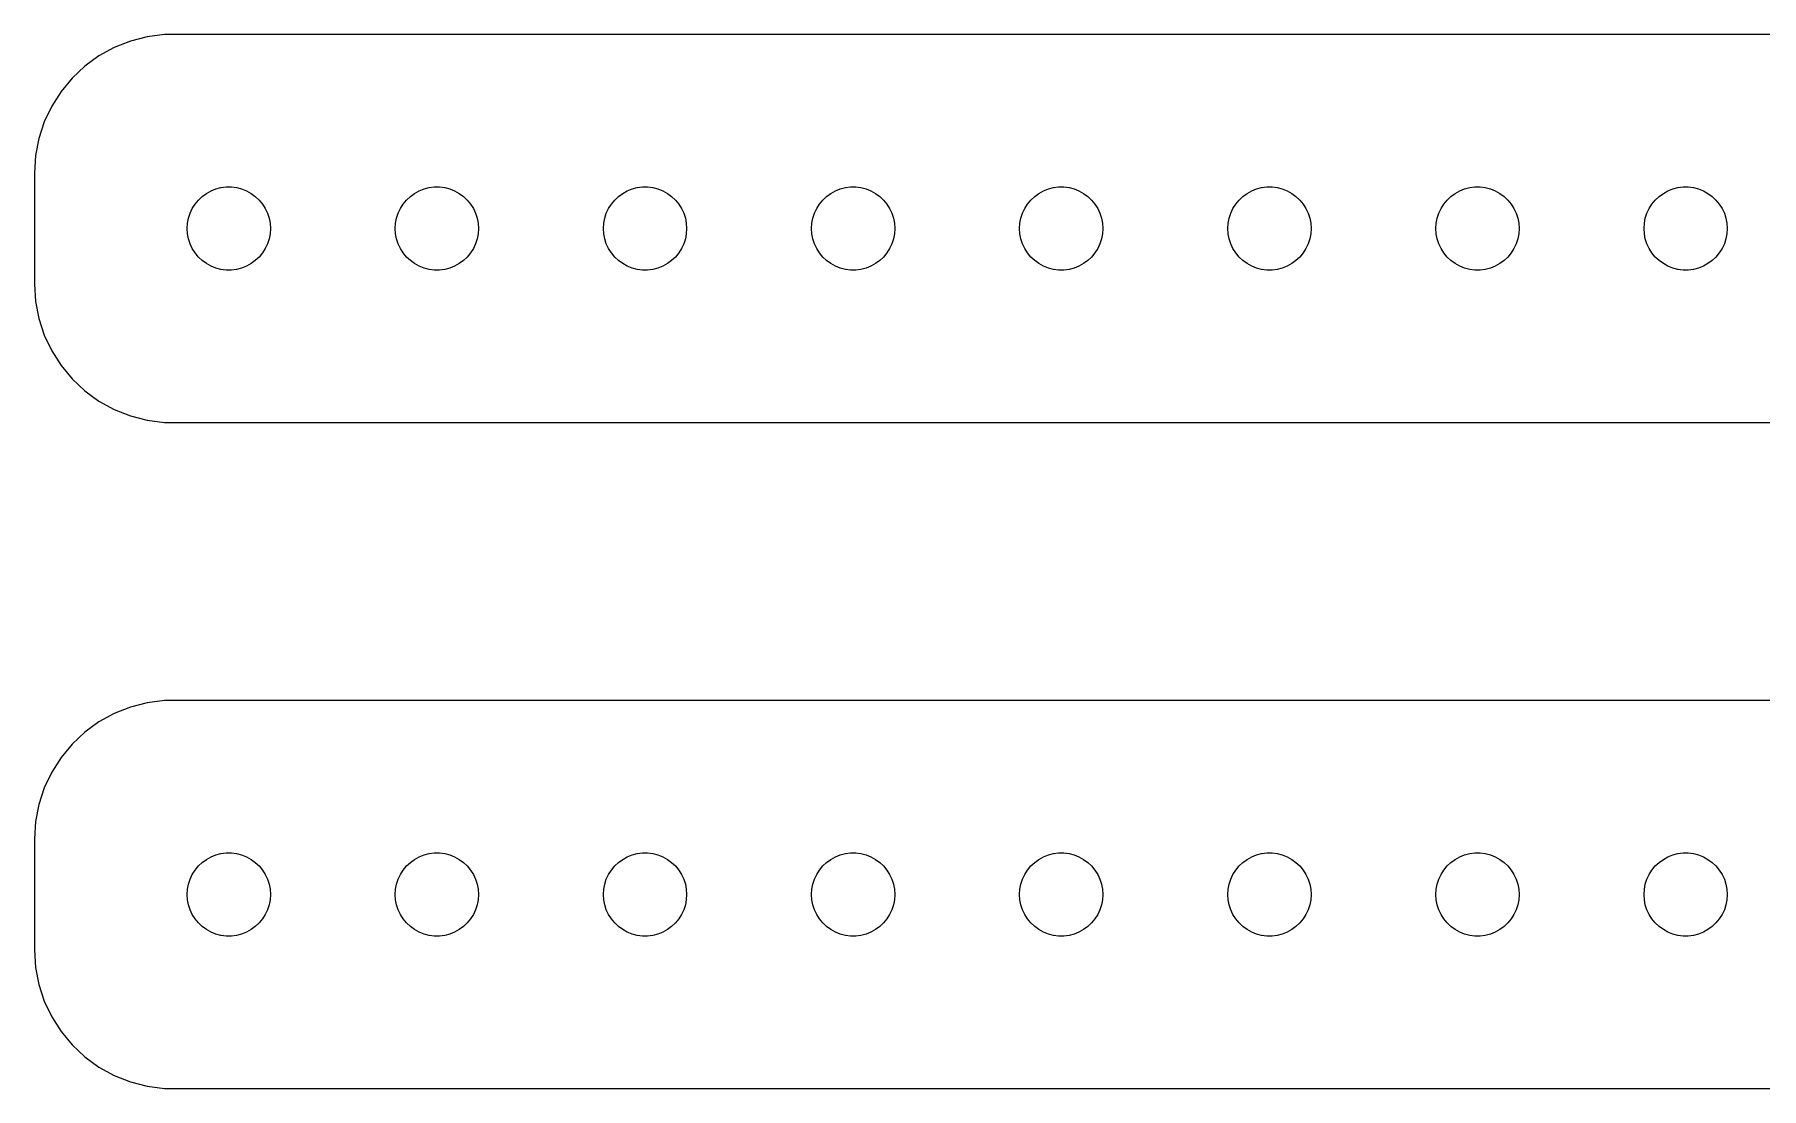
# Model space of a CAD drawing. Header units: metres. Extents: x -127 to 127, y 113 to 223.
# Drawn here: x -127 to -64.8, y 113 to 151 of the extents above; entities that cross this region are included whole.
import ezdxf

# ---------------------------------------------------------------- set-up
doc = ezdxf.new("R2010")
doc.units = ezdxf.units.M

msp = doc.modelspace()

# ---------------------------------------------------------------- linework, layer by layer
for p, q in [((-123.545, 150.755), (-124.129, 150.524)), ((-122.937, 150.911), (-123.545, 150.755)), ((-122.314, 150.99), (-122.937, 150.911)), ((122.314, 150.99), (-122.314, 150.99)), ((-124.679, 150.222), (-125.187, 149.853)), ((-124.129, 150.524), (-124.679, 150.222)), ((-125.645, 149.423), (-126.045, 148.939)), ((-125.187, 149.853), (-125.645, 149.423)), ((-126.045, 148.939), (-126.382, 148.409)), ((-126.382, 148.409), (-126.649, 147.841)), ((-126.649, 147.841), (-126.843, 147.243)), ((-126.843, 147.243), (-126.961, 146.627)), ((-126.961, 146.627), (-127, 146)), ((-127, 146), (-127, 142)), ((-121.214, 144.882), (-121.093, 145.027)), ((-121.093, 145.027), (-120.956, 145.156)), ((-120.956, 145.156), (-120.804, 145.266)), ((-120.804, 145.266), (-120.639, 145.357)), ((-120.639, 145.357), (-120.464, 145.427)), ((-120.464, 145.427), (-120.281, 145.473)), ((-120.281, 145.473), (-120.094, 145.497)), ((-120.094, 145.497), (-119.906, 145.497)), ((-119.906, 145.497), (-119.719, 145.473)), ((-119.719, 145.473), (-119.536, 145.427)), ((-119.536, 145.427), (-119.361, 145.357)), ((-119.361, 145.357), (-119.196, 145.266)), ((-119.196, 145.266), (-119.044, 145.156)), ((-119.044, 145.156), (-118.907, 145.027)), ((-118.907, 145.027), (-118.786, 144.882)), ((-113.714, 144.882), (-113.593, 145.027)), ((-113.593, 145.027), (-113.456, 145.156)), ((-113.456, 145.156), (-113.304, 145.266)), ((-113.304, 145.266), (-113.139, 145.357)), ((-113.139, 145.357), (-112.964, 145.427)), ((-112.964, 145.427), (-112.781, 145.473)), ((-112.781, 145.473), (-112.594, 145.497)), ((-112.594, 145.497), (-112.406, 145.497)), ((-112.406, 145.497), (-112.219, 145.473)), ((-112.219, 145.473), (-112.036, 145.427)), ((-112.036, 145.427), (-111.861, 145.357)), ((-111.861, 145.357), (-111.696, 145.266)), ((-111.696, 145.266), (-111.544, 145.156)), ((-111.544, 145.156), (-111.407, 145.027)), ((-111.407, 145.027), (-111.286, 144.882)), ((-106.214, 144.882), (-106.093, 145.027)), ((-106.093, 145.027), (-105.956, 145.156)), ((-105.956, 145.156), (-105.804, 145.266)), ((-105.804, 145.266), (-105.639, 145.357)), ((-105.639, 145.357), (-105.464, 145.427)), ((-105.464, 145.427), (-105.281, 145.473)), ((-105.281, 145.473), (-105.094, 145.497)), ((-105.094, 145.497), (-104.906, 145.497)), ((-104.906, 145.497), (-104.719, 145.473)), ((-104.719, 145.473), (-104.536, 145.427)), ((-104.536, 145.427), (-104.361, 145.357)), ((-104.361, 145.357), (-104.196, 145.266)), ((-104.196, 145.266), (-104.044, 145.156)), ((-104.044, 145.156), (-103.907, 145.027)), ((-103.907, 145.027), (-103.786, 144.882)), ((-98.7135, 144.882), (-98.5934, 145.027)), ((-98.5934, 145.027), (-98.4561, 145.156)), ((-98.4561, 145.156), (-98.3037, 145.266)), ((-98.3037, 145.266), (-98.1387, 145.357)), ((-98.1387, 145.357), (-97.9635, 145.427)), ((-97.9635, 145.427), (-97.7811, 145.473)), ((-97.7811, 145.473), (-97.5942, 145.497)), ((-97.5942, 145.497), (-97.4058, 145.497)), ((-97.4058, 145.497), (-97.2189, 145.473)), ((-97.2189, 145.473), (-97.0365, 145.427)), ((-97.0365, 145.427), (-96.8613, 145.357)), ((-96.8613, 145.357), (-96.6963, 145.266)), ((-96.6963, 145.266), (-96.5439, 145.156)), ((-96.5439, 145.156), (-96.4065, 145.027)), ((-96.4065, 145.027), (-96.2865, 144.882)), ((-91.2135, 144.882), (-91.0934, 145.027)), ((-91.0934, 145.027), (-90.9561, 145.156)), ((-90.9561, 145.156), (-90.8037, 145.266)), ((-90.8037, 145.266), (-90.6387, 145.357)), ((-90.6387, 145.357), (-90.4635, 145.427)), ((-90.4635, 145.427), (-90.2811, 145.473)), ((-90.2811, 145.473), (-90.0942, 145.497)), ((-90.0942, 145.497), (-89.9058, 145.497)), ((-89.9058, 145.497), (-89.7189, 145.473)), ((-89.7189, 145.473), (-89.5365, 145.427)), ((-89.5365, 145.427), (-89.3613, 145.357)), ((-89.3613, 145.357), (-89.1963, 145.266)), ((-89.1963, 145.266), (-89.0439, 145.156)), ((-89.0439, 145.156), (-88.9065, 145.027)), ((-88.9065, 145.027), (-88.7865, 144.882)), ((-83.7135, 144.882), (-83.5934, 145.027)), ((-83.5934, 145.027), (-83.4561, 145.156)), ((-83.4561, 145.156), (-83.3037, 145.266)), ((-83.3037, 145.266), (-83.1387, 145.357)), ((-83.1387, 145.357), (-82.9635, 145.427)), ((-82.9635, 145.427), (-82.7811, 145.473)), ((-82.7811, 145.473), (-82.5942, 145.497)), ((-82.5942, 145.497), (-82.4058, 145.497)), ((-82.4058, 145.497), (-82.2189, 145.473)), ((-82.2189, 145.473), (-82.0365, 145.427)), ((-82.0365, 145.427), (-81.8613, 145.357)), ((-81.8613, 145.357), (-81.6963, 145.266)), ((-81.6963, 145.266), (-81.5439, 145.156)), ((-81.5439, 145.156), (-81.4065, 145.027)), ((-81.4065, 145.027), (-81.2865, 144.882)), ((-76.2135, 144.882), (-76.0934, 145.027)), ((-76.0934, 145.027), (-75.9561, 145.156)), ((-75.9561, 145.156), (-75.8037, 145.266)), ((-75.8037, 145.266), (-75.6387, 145.357)), ((-75.6387, 145.357), (-75.4635, 145.427)), ((-75.4635, 145.427), (-75.2811, 145.473)), ((-75.2811, 145.473), (-75.0942, 145.497)), ((-75.0942, 145.497), (-74.9058, 145.497)), ((-74.9058, 145.497), (-74.7189, 145.473)), ((-74.7189, 145.473), (-74.5365, 145.427)), ((-74.5365, 145.427), (-74.3613, 145.357)), ((-74.3613, 145.357), (-74.1963, 145.266)), ((-74.1963, 145.266), (-74.0439, 145.156)), ((-74.0439, 145.156), (-73.9065, 145.027)), ((-73.9065, 145.027), (-73.7865, 144.882)), ((-68.7135, 144.882), (-68.5934, 145.027)), ((-68.5934, 145.027), (-68.4561, 145.156)), ((-68.4561, 145.156), (-68.3037, 145.266)), ((-68.3037, 145.266), (-68.1387, 145.357)), ((-68.1387, 145.357), (-67.9635, 145.427)), ((-67.9635, 145.427), (-67.7811, 145.473)), ((-67.7811, 145.473), (-67.5942, 145.497)), ((-67.5942, 145.497), (-67.4058, 145.497)), ((-67.4058, 145.497), (-67.2189, 145.473)), ((-67.2189, 145.473), (-67.0365, 145.427)), ((-67.0365, 145.427), (-66.8613, 145.357)), ((-66.8613, 145.357), (-66.6963, 145.266)), ((-66.6963, 145.266), (-66.5439, 145.156)), ((-66.5439, 145.156), (-66.4065, 145.027)), ((-66.4065, 145.027), (-66.2865, 144.882)), ((-121.453, 144.373), (-121.395, 144.552)), ((-121.395, 144.552), (-121.314, 144.723)), ((-121.314, 144.723), (-121.214, 144.882)), ((-118.786, 144.882), (-118.686, 144.723)), ((-118.686, 144.723), (-118.605, 144.552)), ((-118.605, 144.552), (-118.547, 144.373)), ((-113.953, 144.373), (-113.895, 144.552)), ((-113.895, 144.552), (-113.814, 144.723)), ((-113.814, 144.723), (-113.714, 144.882)), ((-111.286, 144.882), (-111.186, 144.723)), ((-111.186, 144.723), (-111.105, 144.552)), ((-111.105, 144.552), (-111.047, 144.373)), ((-106.453, 144.373), (-106.395, 144.552)), ((-106.395, 144.552), (-106.314, 144.723)), ((-106.314, 144.723), (-106.214, 144.882)), ((-103.786, 144.882), (-103.686, 144.723)), ((-103.686, 144.723), (-103.605, 144.552)), ((-103.605, 144.552), (-103.547, 144.373)), ((-98.9529, 144.373), (-98.8947, 144.552)), ((-98.8947, 144.552), (-98.8145, 144.723)), ((-98.8145, 144.723), (-98.7135, 144.882)), ((-96.2865, 144.882), (-96.1855, 144.723)), ((-96.1855, 144.723), (-96.1053, 144.552)), ((-96.1053, 144.552), (-96.0471, 144.373)), ((-91.4529, 144.373), (-91.3947, 144.552)), ((-91.3947, 144.552), (-91.3145, 144.723)), ((-91.3145, 144.723), (-91.2135, 144.882)), ((-88.7865, 144.882), (-88.6855, 144.723)), ((-88.6855, 144.723), (-88.6053, 144.552)), ((-88.6053, 144.552), (-88.5471, 144.373)), ((-83.9529, 144.373), (-83.8947, 144.552)), ((-83.8947, 144.552), (-83.8145, 144.723)), ((-83.8145, 144.723), (-83.7135, 144.882)), ((-81.2865, 144.882), (-81.1855, 144.723)), ((-81.1855, 144.723), (-81.1053, 144.552)), ((-81.1053, 144.552), (-81.0471, 144.373)), ((-76.4529, 144.373), (-76.3947, 144.552)), ((-76.3947, 144.552), (-76.3145, 144.723)), ((-76.3145, 144.723), (-76.2135, 144.882)), ((-73.7865, 144.882), (-73.6855, 144.723)), ((-73.6855, 144.723), (-73.6053, 144.552)), ((-73.6053, 144.552), (-73.5471, 144.373)), ((-68.9529, 144.373), (-68.8947, 144.552)), ((-68.8947, 144.552), (-68.8145, 144.723)), ((-68.8145, 144.723), (-68.7135, 144.882)), ((-66.2865, 144.882), (-66.1855, 144.723)), ((-66.1855, 144.723), (-66.1053, 144.552)), ((-66.1053, 144.552), (-66.0471, 144.373)), ((-121.5, 144), (-121.488, 144.188)), ((-121.488, 143.812), (-121.5, 144)), ((-121.488, 144.188), (-121.453, 144.373)), ((-121.453, 143.627), (-121.488, 143.812)), ((-118.547, 144.373), (-118.512, 144.188)), ((-118.512, 143.812), (-118.547, 143.627)), ((-118.512, 144.188), (-118.5, 144)), ((-118.5, 144), (-118.512, 143.812)), ((-114, 144), (-113.988, 144.188)), ((-113.988, 143.812), (-114, 144)), ((-113.988, 144.188), (-113.953, 144.373)), ((-113.953, 143.627), (-113.988, 143.812)), ((-111.047, 144.373), (-111.012, 144.188)), ((-111.012, 143.812), (-111.047, 143.627)), ((-111.012, 144.188), (-111, 144)), ((-111, 144), (-111.012, 143.812)), ((-106.5, 144), (-106.488, 144.188)), ((-106.488, 143.812), (-106.5, 144)), ((-106.488, 144.188), (-106.453, 144.373)), ((-106.453, 143.627), (-106.488, 143.812)), ((-103.547, 144.373), (-103.512, 144.188)), ((-103.512, 143.812), (-103.547, 143.627)), ((-103.512, 144.188), (-103.5, 144)), ((-103.5, 144), (-103.512, 143.812)), ((-99, 144), (-98.9882, 144.188)), ((-98.9882, 143.812), (-99, 144)), ((-98.9882, 144.188), (-98.9529, 144.373)), ((-98.9529, 143.627), (-98.9882, 143.812)), ((-96.0471, 144.373), (-96.0118, 144.188)), ((-96.0118, 143.812), (-96.0471, 143.627)), ((-96.0118, 144.188), (-96, 144)), ((-96, 144), (-96.0118, 143.812)), ((-91.5, 144), (-91.4882, 144.188)), ((-91.4882, 143.812), (-91.5, 144)), ((-91.4882, 144.188), (-91.4529, 144.373)), ((-91.4529, 143.627), (-91.4882, 143.812)), ((-88.5471, 144.373), (-88.5118, 144.188)), ((-88.5118, 143.812), (-88.5471, 143.627)), ((-88.5118, 144.188), (-88.5, 144)), ((-88.5, 144), (-88.5118, 143.812)), ((-84, 144), (-83.9882, 144.188)), ((-83.9882, 143.812), (-84, 144)), ((-83.9882, 144.188), (-83.9529, 144.373)), ((-83.9529, 143.627), (-83.9882, 143.812)), ((-81.0471, 144.373), (-81.0118, 144.188)), ((-81.0118, 143.812), (-81.0471, 143.627)), ((-81.0118, 144.188), (-81, 144)), ((-81, 144), (-81.0118, 143.812)), ((-76.5, 144), (-76.4882, 144.188)), ((-76.4882, 143.812), (-76.5, 144)), ((-76.4882, 144.188), (-76.4529, 144.373)), ((-76.4529, 143.627), (-76.4882, 143.812)), ((-73.5471, 144.373), (-73.5118, 144.188)), ((-73.5118, 143.812), (-73.5471, 143.627)), ((-73.5118, 144.188), (-73.5, 144)), ((-73.5, 144), (-73.5118, 143.812)), ((-69, 144), (-68.9882, 144.188)), ((-68.9882, 143.812), (-69, 144)), ((-68.9882, 144.188), (-68.9529, 144.373)), ((-68.9529, 143.627), (-68.9882, 143.812)), ((-66.0471, 144.373), (-66.0118, 144.188)), ((-66.0118, 143.812), (-66.0471, 143.627)), ((-66.0118, 144.188), (-66, 144)), ((-66, 144), (-66.0118, 143.812)), ((-121.395, 143.448), (-121.453, 143.627)), ((-121.314, 143.277), (-121.395, 143.448)), ((-121.214, 143.118), (-121.314, 143.277)), ((-118.686, 143.277), (-118.786, 143.118)), ((-118.605, 143.448), (-118.686, 143.277)), ((-118.547, 143.627), (-118.605, 143.448)), ((-113.895, 143.448), (-113.953, 143.627)), ((-113.814, 143.277), (-113.895, 143.448)), ((-113.714, 143.118), (-113.814, 143.277)), ((-111.186, 143.277), (-111.286, 143.118)), ((-111.105, 143.448), (-111.186, 143.277)), ((-111.047, 143.627), (-111.105, 143.448)), ((-106.395, 143.448), (-106.453, 143.627)), ((-106.314, 143.277), (-106.395, 143.448)), ((-106.214, 143.118), (-106.314, 143.277)), ((-103.686, 143.277), (-103.786, 143.118)), ((-103.605, 143.448), (-103.686, 143.277)), ((-103.547, 143.627), (-103.605, 143.448)), ((-98.8947, 143.448), (-98.9529, 143.627)), ((-98.8145, 143.277), (-98.8947, 143.448)), ((-98.7135, 143.118), (-98.8145, 143.277)), ((-96.1855, 143.277), (-96.2865, 143.118)), ((-96.1053, 143.448), (-96.1855, 143.277)), ((-96.0471, 143.627), (-96.1053, 143.448)), ((-91.3947, 143.448), (-91.4529, 143.627)), ((-91.3145, 143.277), (-91.3947, 143.448)), ((-91.2135, 143.118), (-91.3145, 143.277)), ((-88.6855, 143.277), (-88.7865, 143.118)), ((-88.6053, 143.448), (-88.6855, 143.277)), ((-88.5471, 143.627), (-88.6053, 143.448)), ((-83.8947, 143.448), (-83.9529, 143.627)), ((-83.8145, 143.277), (-83.8947, 143.448)), ((-83.7135, 143.118), (-83.8145, 143.277)), ((-81.1855, 143.277), (-81.2865, 143.118)), ((-81.1053, 143.448), (-81.1855, 143.277)), ((-81.0471, 143.627), (-81.1053, 143.448)), ((-76.3947, 143.448), (-76.4529, 143.627)), ((-76.3145, 143.277), (-76.3947, 143.448)), ((-76.2135, 143.118), (-76.3145, 143.277)), ((-73.6855, 143.277), (-73.7865, 143.118)), ((-73.6053, 143.448), (-73.6855, 143.277)), ((-73.5471, 143.627), (-73.6053, 143.448)), ((-68.8947, 143.448), (-68.9529, 143.627)), ((-68.8145, 143.277), (-68.8947, 143.448)), ((-68.7135, 143.118), (-68.8145, 143.277)), ((-66.1855, 143.277), (-66.2865, 143.118)), ((-66.1053, 143.448), (-66.1855, 143.277)), ((-66.0471, 143.627), (-66.1053, 143.448)), ((-121.093, 142.973), (-121.214, 143.118)), ((-120.956, 142.844), (-121.093, 142.973)), ((-120.804, 142.734), (-120.956, 142.844)), ((-120.639, 142.643), (-120.804, 142.734)), ((-120.464, 142.573), (-120.639, 142.643)), ((-120.281, 142.527), (-120.464, 142.573)), ((-120.094, 142.503), (-120.281, 142.527)), ((-119.719, 142.527), (-119.906, 142.503)), ((-119.536, 142.573), (-119.719, 142.527)), ((-119.361, 142.643), (-119.536, 142.573)), ((-119.196, 142.734), (-119.361, 142.643)), ((-119.044, 142.844), (-119.196, 142.734)), ((-118.907, 142.973), (-119.044, 142.844)), ((-118.786, 143.118), (-118.907, 142.973)), ((-113.593, 142.973), (-113.714, 143.118)), ((-113.456, 142.844), (-113.593, 142.973)), ((-113.304, 142.734), (-113.456, 142.844)), ((-113.139, 142.643), (-113.304, 142.734)), ((-112.964, 142.573), (-113.139, 142.643)), ((-112.781, 142.527), (-112.964, 142.573)), ((-112.594, 142.503), (-112.781, 142.527)), ((-112.219, 142.527), (-112.406, 142.503)), ((-112.036, 142.573), (-112.219, 142.527)), ((-111.861, 142.643), (-112.036, 142.573)), ((-111.696, 142.734), (-111.861, 142.643)), ((-111.544, 142.844), (-111.696, 142.734)), ((-111.407, 142.973), (-111.544, 142.844)), ((-111.286, 143.118), (-111.407, 142.973)), ((-106.093, 142.973), (-106.214, 143.118)), ((-105.956, 142.844), (-106.093, 142.973)), ((-105.804, 142.734), (-105.956, 142.844)), ((-105.639, 142.643), (-105.804, 142.734)), ((-105.464, 142.573), (-105.639, 142.643)), ((-105.281, 142.527), (-105.464, 142.573)), ((-105.094, 142.503), (-105.281, 142.527)), ((-104.719, 142.527), (-104.906, 142.503)), ((-104.536, 142.573), (-104.719, 142.527)), ((-104.361, 142.643), (-104.536, 142.573)), ((-104.196, 142.734), (-104.361, 142.643)), ((-104.044, 142.844), (-104.196, 142.734)), ((-103.907, 142.973), (-104.044, 142.844)), ((-103.786, 143.118), (-103.907, 142.973)), ((-98.5934, 142.973), (-98.7135, 143.118)), ((-98.4561, 142.844), (-98.5934, 142.973)), ((-98.3037, 142.734), (-98.4561, 142.844)), ((-98.1387, 142.643), (-98.3037, 142.734)), ((-97.9635, 142.573), (-98.1387, 142.643)), ((-97.7811, 142.527), (-97.9635, 142.573)), ((-97.5942, 142.503), (-97.7811, 142.527)), ((-97.2189, 142.527), (-97.4058, 142.503)), ((-97.0365, 142.573), (-97.2189, 142.527)), ((-96.8613, 142.643), (-97.0365, 142.573)), ((-96.6963, 142.734), (-96.8613, 142.643)), ((-96.5439, 142.844), (-96.6963, 142.734)), ((-96.4065, 142.973), (-96.5439, 142.844)), ((-96.2865, 143.118), (-96.4065, 142.973)), ((-91.0934, 142.973), (-91.2135, 143.118)), ((-90.9561, 142.844), (-91.0934, 142.973)), ((-90.8037, 142.734), (-90.9561, 142.844)), ((-90.6387, 142.643), (-90.8037, 142.734)), ((-90.4635, 142.573), (-90.6387, 142.643)), ((-90.2811, 142.527), (-90.4635, 142.573)), ((-90.0942, 142.503), (-90.2811, 142.527)), ((-89.7189, 142.527), (-89.9058, 142.503)), ((-89.5365, 142.573), (-89.7189, 142.527)), ((-89.3613, 142.643), (-89.5365, 142.573)), ((-89.1963, 142.734), (-89.3613, 142.643)), ((-89.0439, 142.844), (-89.1963, 142.734)), ((-88.9065, 142.973), (-89.0439, 142.844)), ((-88.7865, 143.118), (-88.9065, 142.973)), ((-83.5934, 142.973), (-83.7135, 143.118)), ((-83.4561, 142.844), (-83.5934, 142.973)), ((-83.3037, 142.734), (-83.4561, 142.844)), ((-83.1387, 142.643), (-83.3037, 142.734)), ((-82.9635, 142.573), (-83.1387, 142.643)), ((-82.7811, 142.527), (-82.9635, 142.573)), ((-82.5942, 142.503), (-82.7811, 142.527)), ((-82.2189, 142.527), (-82.4058, 142.503)), ((-82.0365, 142.573), (-82.2189, 142.527)), ((-81.8613, 142.643), (-82.0365, 142.573)), ((-81.6963, 142.734), (-81.8613, 142.643)), ((-81.5439, 142.844), (-81.6963, 142.734)), ((-81.4065, 142.973), (-81.5439, 142.844)), ((-81.2865, 143.118), (-81.4065, 142.973)), ((-76.0934, 142.973), (-76.2135, 143.118)), ((-75.9561, 142.844), (-76.0934, 142.973)), ((-75.8037, 142.734), (-75.9561, 142.844)), ((-75.6387, 142.643), (-75.8037, 142.734)), ((-75.4635, 142.573), (-75.6387, 142.643)), ((-75.2811, 142.527), (-75.4635, 142.573)), ((-75.0942, 142.503), (-75.2811, 142.527)), ((-74.7189, 142.527), (-74.9058, 142.503)), ((-74.5365, 142.573), (-74.7189, 142.527)), ((-74.3613, 142.643), (-74.5365, 142.573)), ((-74.1963, 142.734), (-74.3613, 142.643)), ((-74.0439, 142.844), (-74.1963, 142.734)), ((-73.9065, 142.973), (-74.0439, 142.844)), ((-73.7865, 143.118), (-73.9065, 142.973)), ((-68.5934, 142.973), (-68.7135, 143.118)), ((-68.4561, 142.844), (-68.5934, 142.973)), ((-68.3037, 142.734), (-68.4561, 142.844)), ((-68.1387, 142.643), (-68.3037, 142.734)), ((-67.9635, 142.573), (-68.1387, 142.643)), ((-67.7811, 142.527), (-67.9635, 142.573)), ((-67.5942, 142.503), (-67.7811, 142.527)), ((-67.2189, 142.527), (-67.4058, 142.503)), ((-67.0365, 142.573), (-67.2189, 142.527)), ((-66.8613, 142.643), (-67.0365, 142.573)), ((-66.6963, 142.734), (-66.8613, 142.643)), ((-66.5439, 142.844), (-66.6963, 142.734)), ((-66.4065, 142.973), (-66.5439, 142.844)), ((-66.2865, 143.118), (-66.4065, 142.973)), ((-127, 142), (-126.961, 141.373)), ((-119.906, 142.503), (-120.094, 142.503)), ((-112.406, 142.503), (-112.594, 142.503)), ((-104.906, 142.503), (-105.094, 142.503)), ((-97.4058, 142.503), (-97.5942, 142.503)), ((-89.9058, 142.503), (-90.0942, 142.503)), ((-82.4058, 142.503), (-82.5942, 142.503)), ((-74.9058, 142.503), (-75.0942, 142.503)), ((-67.4058, 142.503), (-67.5942, 142.503)), ((-126.961, 141.373), (-126.843, 140.757)), ((-126.843, 140.757), (-126.649, 140.159)), ((-126.649, 140.159), (-126.382, 139.591)), ((-126.382, 139.591), (-126.045, 139.061)), ((-126.045, 139.061), (-125.645, 138.577)), ((-125.645, 138.577), (-125.187, 138.147)), ((-125.187, 138.147), (-124.679, 137.778)), ((-124.679, 137.778), (-124.129, 137.476)), ((-124.129, 137.476), (-123.545, 137.245)), ((-123.545, 137.245), (-122.937, 137.089)), ((-122.937, 137.089), (-122.314, 137.01)), ((-122.314, 137.01), (122.314, 137.01)), ((-122.314, 126.99), (-122.937, 126.911)), ((122.314, 126.99), (-122.314, 126.99)), ((-124.129, 126.524), (-124.679, 126.222)), ((-123.545, 126.755), (-124.129, 126.524)), ((-122.937, 126.911), (-123.545, 126.755)), ((-125.187, 125.853), (-125.645, 125.423)), ((-124.679, 126.222), (-125.187, 125.853)), ((-125.645, 125.423), (-126.045, 124.939)), ((-126.045, 124.939), (-126.382, 124.409)), ((-126.382, 124.409), (-126.649, 123.841)), ((-126.843, 123.243), (-126.961, 122.627)), ((-126.649, 123.841), (-126.843, 123.243)), ((-126.961, 122.627), (-127, 122)), ((-127, 122), (-127, 118)), ((-120.804, 121.266), (-120.639, 121.357)), ((-120.639, 121.357), (-120.464, 121.427)), ((-120.464, 121.427), (-120.281, 121.473)), ((-120.281, 121.473), (-120.094, 121.497)), ((-120.094, 121.497), (-119.906, 121.497)), ((-119.906, 121.497), (-119.719, 121.473)), ((-119.719, 121.473), (-119.536, 121.427)), ((-119.536, 121.427), (-119.361, 121.357)), ((-119.361, 121.357), (-119.196, 121.266)), ((-113.304, 121.266), (-113.139, 121.357)), ((-113.139, 121.357), (-112.964, 121.427)), ((-112.964, 121.427), (-112.781, 121.473)), ((-112.781, 121.473), (-112.594, 121.497)), ((-112.594, 121.497), (-112.406, 121.497)), ((-112.406, 121.497), (-112.219, 121.473)), ((-112.219, 121.473), (-112.036, 121.427)), ((-112.036, 121.427), (-111.861, 121.357)), ((-111.861, 121.357), (-111.696, 121.266)), ((-105.804, 121.266), (-105.639, 121.357)), ((-105.639, 121.357), (-105.464, 121.427)), ((-105.464, 121.427), (-105.281, 121.473)), ((-105.281, 121.473), (-105.094, 121.497)), ((-105.094, 121.497), (-104.906, 121.497)), ((-104.906, 121.497), (-104.719, 121.473)), ((-104.719, 121.473), (-104.536, 121.427)), ((-104.536, 121.427), (-104.361, 121.357)), ((-104.361, 121.357), (-104.196, 121.266)), ((-98.3037, 121.266), (-98.1387, 121.357)), ((-98.1387, 121.357), (-97.9635, 121.427)), ((-97.9635, 121.427), (-97.7811, 121.473)), ((-97.7811, 121.473), (-97.5942, 121.497)), ((-97.5942, 121.497), (-97.4058, 121.497)), ((-97.4058, 121.497), (-97.2189, 121.473)), ((-97.2189, 121.473), (-97.0365, 121.427)), ((-97.0365, 121.427), (-96.8613, 121.357)), ((-96.8613, 121.357), (-96.6963, 121.266)), ((-90.8037, 121.266), (-90.6387, 121.357)), ((-90.6387, 121.357), (-90.4635, 121.427)), ((-90.4635, 121.427), (-90.2811, 121.473)), ((-90.2811, 121.473), (-90.0942, 121.497)), ((-90.0942, 121.497), (-89.9058, 121.497)), ((-89.9058, 121.497), (-89.7189, 121.473)), ((-89.7189, 121.473), (-89.5365, 121.427)), ((-89.5365, 121.427), (-89.3613, 121.357)), ((-89.3613, 121.357), (-89.1963, 121.266)), ((-83.3037, 121.266), (-83.1387, 121.357)), ((-83.1387, 121.357), (-82.9635, 121.427)), ((-82.9635, 121.427), (-82.7811, 121.473)), ((-82.7811, 121.473), (-82.5942, 121.497)), ((-82.5942, 121.497), (-82.4058, 121.497)), ((-82.4058, 121.497), (-82.2189, 121.473)), ((-82.2189, 121.473), (-82.0365, 121.427)), ((-82.0365, 121.427), (-81.8613, 121.357)), ((-81.8613, 121.357), (-81.6963, 121.266)), ((-75.8037, 121.266), (-75.6387, 121.357)), ((-75.6387, 121.357), (-75.4635, 121.427)), ((-75.4635, 121.427), (-75.2811, 121.473)), ((-75.2811, 121.473), (-75.0942, 121.497)), ((-75.0942, 121.497), (-74.9058, 121.497)), ((-74.9058, 121.497), (-74.7189, 121.473)), ((-74.7189, 121.473), (-74.5365, 121.427)), ((-74.5365, 121.427), (-74.3613, 121.357)), ((-74.3613, 121.357), (-74.1963, 121.266)), ((-68.3037, 121.266), (-68.1387, 121.357)), ((-68.1387, 121.357), (-67.9635, 121.427)), ((-67.9635, 121.427), (-67.7811, 121.473)), ((-67.7811, 121.473), (-67.5942, 121.497)), ((-67.5942, 121.497), (-67.4058, 121.497)), ((-67.4058, 121.497), (-67.2189, 121.473)), ((-67.2189, 121.473), (-67.0365, 121.427)), ((-67.0365, 121.427), (-66.8613, 121.357)), ((-66.8613, 121.357), (-66.6963, 121.266)), ((-121.314, 120.723), (-121.214, 120.882)), ((-121.214, 120.882), (-121.093, 121.027)), ((-121.093, 121.027), (-120.956, 121.156)), ((-120.956, 121.156), (-120.804, 121.266)), ((-119.196, 121.266), (-119.044, 121.156)), ((-119.044, 121.156), (-118.907, 121.027)), ((-118.907, 121.027), (-118.786, 120.882)), ((-118.786, 120.882), (-118.686, 120.723)), ((-113.814, 120.723), (-113.714, 120.882)), ((-113.714, 120.882), (-113.593, 121.027)), ((-113.593, 121.027), (-113.456, 121.156)), ((-113.456, 121.156), (-113.304, 121.266)), ((-111.696, 121.266), (-111.544, 121.156)), ((-111.544, 121.156), (-111.407, 121.027)), ((-111.407, 121.027), (-111.286, 120.882)), ((-111.286, 120.882), (-111.186, 120.723)), ((-106.314, 120.723), (-106.214, 120.882)), ((-106.214, 120.882), (-106.093, 121.027)), ((-106.093, 121.027), (-105.956, 121.156)), ((-105.956, 121.156), (-105.804, 121.266)), ((-104.196, 121.266), (-104.044, 121.156)), ((-104.044, 121.156), (-103.907, 121.027)), ((-103.907, 121.027), (-103.786, 120.882)), ((-103.786, 120.882), (-103.686, 120.723)), ((-98.8145, 120.723), (-98.7135, 120.882)), ((-98.7135, 120.882), (-98.5934, 121.027)), ((-98.5934, 121.027), (-98.4561, 121.156)), ((-98.4561, 121.156), (-98.3037, 121.266)), ((-96.6963, 121.266), (-96.5439, 121.156)), ((-96.5439, 121.156), (-96.4065, 121.027)), ((-96.4065, 121.027), (-96.2865, 120.882)), ((-96.2865, 120.882), (-96.1855, 120.723)), ((-91.3145, 120.723), (-91.2135, 120.882)), ((-91.2135, 120.882), (-91.0934, 121.027)), ((-91.0934, 121.027), (-90.9561, 121.156)), ((-90.9561, 121.156), (-90.8037, 121.266)), ((-89.1963, 121.266), (-89.0439, 121.156)), ((-89.0439, 121.156), (-88.9065, 121.027)), ((-88.9065, 121.027), (-88.7865, 120.882)), ((-88.7865, 120.882), (-88.6855, 120.723)), ((-83.8145, 120.723), (-83.7135, 120.882)), ((-83.7135, 120.882), (-83.5934, 121.027)), ((-83.5934, 121.027), (-83.4561, 121.156)), ((-83.4561, 121.156), (-83.3037, 121.266)), ((-81.6963, 121.266), (-81.5439, 121.156)), ((-81.5439, 121.156), (-81.4065, 121.027)), ((-81.4065, 121.027), (-81.2865, 120.882)), ((-81.2865, 120.882), (-81.1855, 120.723)), ((-76.3145, 120.723), (-76.2135, 120.882)), ((-76.2135, 120.882), (-76.0934, 121.027)), ((-76.0934, 121.027), (-75.9561, 121.156)), ((-75.9561, 121.156), (-75.8037, 121.266)), ((-74.1963, 121.266), (-74.0439, 121.156)), ((-74.0439, 121.156), (-73.9065, 121.027)), ((-73.9065, 121.027), (-73.7865, 120.882)), ((-73.7865, 120.882), (-73.6855, 120.723)), ((-68.8145, 120.723), (-68.7135, 120.882)), ((-68.7135, 120.882), (-68.5934, 121.027)), ((-68.5934, 121.027), (-68.4561, 121.156)), ((-68.4561, 121.156), (-68.3037, 121.266)), ((-66.6963, 121.266), (-66.5439, 121.156)), ((-66.5439, 121.156), (-66.4065, 121.027)), ((-66.4065, 121.027), (-66.2865, 120.882)), ((-66.2865, 120.882), (-66.1855, 120.723)), ((-121.5, 120), (-121.488, 120.188)), ((-121.488, 120.188), (-121.453, 120.373)), ((-121.453, 120.373), (-121.395, 120.552)), ((-121.395, 120.552), (-121.314, 120.723)), ((-118.686, 120.723), (-118.605, 120.552)), ((-118.605, 120.552), (-118.547, 120.373)), ((-118.547, 120.373), (-118.512, 120.188)), ((-118.512, 120.188), (-118.5, 120)), ((-114, 120), (-113.988, 120.188)), ((-113.988, 120.188), (-113.953, 120.373)), ((-113.953, 120.373), (-113.895, 120.552)), ((-113.895, 120.552), (-113.814, 120.723)), ((-111.186, 120.723), (-111.105, 120.552)), ((-111.105, 120.552), (-111.047, 120.373)), ((-111.047, 120.373), (-111.012, 120.188)), ((-111.012, 120.188), (-111, 120)), ((-106.5, 120), (-106.488, 120.188)), ((-106.488, 120.188), (-106.453, 120.373)), ((-106.453, 120.373), (-106.395, 120.552)), ((-106.395, 120.552), (-106.314, 120.723)), ((-103.686, 120.723), (-103.605, 120.552)), ((-103.605, 120.552), (-103.547, 120.373)), ((-103.547, 120.373), (-103.512, 120.188)), ((-103.512, 120.188), (-103.5, 120)), ((-99, 120), (-98.9882, 120.188)), ((-98.9882, 120.188), (-98.9529, 120.373)), ((-98.9529, 120.373), (-98.8947, 120.552)), ((-98.8947, 120.552), (-98.8145, 120.723)), ((-96.1855, 120.723), (-96.1053, 120.552)), ((-96.1053, 120.552), (-96.0471, 120.373)), ((-96.0471, 120.373), (-96.0118, 120.188)), ((-96.0118, 120.188), (-96, 120)), ((-91.5, 120), (-91.4882, 120.188)), ((-91.4882, 120.188), (-91.4529, 120.373)), ((-91.4529, 120.373), (-91.3947, 120.552)), ((-91.3947, 120.552), (-91.3145, 120.723)), ((-88.6855, 120.723), (-88.6053, 120.552)), ((-88.6053, 120.552), (-88.5471, 120.373)), ((-88.5471, 120.373), (-88.5118, 120.188)), ((-88.5118, 120.188), (-88.5, 120)), ((-84, 120), (-83.9882, 120.188)), ((-83.9882, 120.188), (-83.9529, 120.373)), ((-83.9529, 120.373), (-83.8947, 120.552)), ((-83.8947, 120.552), (-83.8145, 120.723)), ((-81.1855, 120.723), (-81.1053, 120.552)), ((-81.1053, 120.552), (-81.0471, 120.373)), ((-81.0471, 120.373), (-81.0118, 120.188)), ((-81.0118, 120.188), (-81, 120)), ((-76.5, 120), (-76.4882, 120.188)), ((-76.4882, 120.188), (-76.4529, 120.373)), ((-76.4529, 120.373), (-76.3947, 120.552)), ((-76.3947, 120.552), (-76.3145, 120.723)), ((-73.6855, 120.723), (-73.6053, 120.552)), ((-73.6053, 120.552), (-73.5471, 120.373)), ((-73.5471, 120.373), (-73.5118, 120.188)), ((-73.5118, 120.188), (-73.5, 120)), ((-69, 120), (-68.9882, 120.188)), ((-68.9882, 120.188), (-68.9529, 120.373)), ((-68.9529, 120.373), (-68.8947, 120.552)), ((-68.8947, 120.552), (-68.8145, 120.723)), ((-66.1855, 120.723), (-66.1053, 120.552)), ((-66.1053, 120.552), (-66.0471, 120.373)), ((-66.0471, 120.373), (-66.0118, 120.188)), ((-66.0118, 120.188), (-66, 120)), ((-121.488, 119.812), (-121.5, 120)), ((-121.453, 119.627), (-121.488, 119.812)), ((-121.395, 119.448), (-121.453, 119.627)), ((-118.547, 119.627), (-118.605, 119.448)), ((-118.512, 119.812), (-118.547, 119.627)), ((-118.5, 120), (-118.512, 119.812)), ((-113.988, 119.812), (-114, 120)), ((-113.953, 119.627), (-113.988, 119.812)), ((-113.895, 119.448), (-113.953, 119.627)), ((-111.047, 119.627), (-111.105, 119.448)), ((-111.012, 119.812), (-111.047, 119.627)), ((-111, 120), (-111.012, 119.812)), ((-106.488, 119.812), (-106.5, 120)), ((-106.453, 119.627), (-106.488, 119.812)), ((-106.395, 119.448), (-106.453, 119.627)), ((-103.547, 119.627), (-103.605, 119.448)), ((-103.512, 119.812), (-103.547, 119.627)), ((-103.5, 120), (-103.512, 119.812)), ((-98.9882, 119.812), (-99, 120)), ((-98.9529, 119.627), (-98.9882, 119.812)), ((-98.8947, 119.448), (-98.9529, 119.627)), ((-96.0471, 119.627), (-96.1053, 119.448)), ((-96.0118, 119.812), (-96.0471, 119.627)), ((-96, 120), (-96.0118, 119.812)), ((-91.4882, 119.812), (-91.5, 120)), ((-91.4529, 119.627), (-91.4882, 119.812)), ((-91.3947, 119.448), (-91.4529, 119.627)), ((-88.5471, 119.627), (-88.6053, 119.448)), ((-88.5118, 119.812), (-88.5471, 119.627)), ((-88.5, 120), (-88.5118, 119.812)), ((-83.9882, 119.812), (-84, 120)), ((-83.9529, 119.627), (-83.9882, 119.812)), ((-83.8947, 119.448), (-83.9529, 119.627)), ((-81.0471, 119.627), (-81.1053, 119.448)), ((-81.0118, 119.812), (-81.0471, 119.627)), ((-81, 120), (-81.0118, 119.812)), ((-76.4882, 119.812), (-76.5, 120)), ((-76.4529, 119.627), (-76.4882, 119.812)), ((-76.3947, 119.448), (-76.4529, 119.627)), ((-73.5471, 119.627), (-73.6053, 119.448)), ((-73.5118, 119.812), (-73.5471, 119.627)), ((-73.5, 120), (-73.5118, 119.812)), ((-68.9882, 119.812), (-69, 120)), ((-68.9529, 119.627), (-68.9882, 119.812)), ((-68.8947, 119.448), (-68.9529, 119.627)), ((-66.0471, 119.627), (-66.1053, 119.448)), ((-66.0118, 119.812), (-66.0471, 119.627)), ((-66, 120), (-66.0118, 119.812)), ((-121.314, 119.277), (-121.395, 119.448)), ((-121.214, 119.118), (-121.314, 119.277)), ((-121.093, 118.973), (-121.214, 119.118)), ((-120.956, 118.844), (-121.093, 118.973)), ((-118.907, 118.973), (-119.044, 118.844)), ((-118.786, 119.118), (-118.907, 118.973)), ((-118.686, 119.277), (-118.786, 119.118)), ((-118.605, 119.448), (-118.686, 119.277)), ((-113.814, 119.277), (-113.895, 119.448)), ((-113.714, 119.118), (-113.814, 119.277)), ((-113.593, 118.973), (-113.714, 119.118)), ((-113.456, 118.844), (-113.593, 118.973)), ((-111.407, 118.973), (-111.544, 118.844)), ((-111.286, 119.118), (-111.407, 118.973)), ((-111.186, 119.277), (-111.286, 119.118)), ((-111.105, 119.448), (-111.186, 119.277)), ((-106.314, 119.277), (-106.395, 119.448)), ((-106.214, 119.118), (-106.314, 119.277)), ((-106.093, 118.973), (-106.214, 119.118)), ((-105.956, 118.844), (-106.093, 118.973)), ((-103.907, 118.973), (-104.044, 118.844)), ((-103.786, 119.118), (-103.907, 118.973)), ((-103.686, 119.277), (-103.786, 119.118)), ((-103.605, 119.448), (-103.686, 119.277)), ((-98.8145, 119.277), (-98.8947, 119.448)), ((-98.7135, 119.118), (-98.8145, 119.277)), ((-98.5934, 118.973), (-98.7135, 119.118)), ((-98.4561, 118.844), (-98.5934, 118.973)), ((-96.4065, 118.973), (-96.5439, 118.844)), ((-96.2865, 119.118), (-96.4065, 118.973)), ((-96.1855, 119.277), (-96.2865, 119.118)), ((-96.1053, 119.448), (-96.1855, 119.277)), ((-91.3145, 119.277), (-91.3947, 119.448)), ((-91.2135, 119.118), (-91.3145, 119.277)), ((-91.0934, 118.973), (-91.2135, 119.118)), ((-90.9561, 118.844), (-91.0934, 118.973)), ((-88.9065, 118.973), (-89.0439, 118.844)), ((-88.7865, 119.118), (-88.9065, 118.973)), ((-88.6855, 119.277), (-88.7865, 119.118)), ((-88.6053, 119.448), (-88.6855, 119.277)), ((-83.8145, 119.277), (-83.8947, 119.448)), ((-83.7135, 119.118), (-83.8145, 119.277)), ((-83.5934, 118.973), (-83.7135, 119.118)), ((-83.4561, 118.844), (-83.5934, 118.973)), ((-81.4065, 118.973), (-81.5439, 118.844)), ((-81.2865, 119.118), (-81.4065, 118.973)), ((-81.1855, 119.277), (-81.2865, 119.118)), ((-81.1053, 119.448), (-81.1855, 119.277)), ((-76.3145, 119.277), (-76.3947, 119.448)), ((-76.2135, 119.118), (-76.3145, 119.277)), ((-76.0934, 118.973), (-76.2135, 119.118)), ((-75.9561, 118.844), (-76.0934, 118.973)), ((-73.9065, 118.973), (-74.0439, 118.844)), ((-73.7865, 119.118), (-73.9065, 118.973)), ((-73.6855, 119.277), (-73.7865, 119.118)), ((-73.6053, 119.448), (-73.6855, 119.277)), ((-68.8145, 119.277), (-68.8947, 119.448)), ((-68.7135, 119.118), (-68.8145, 119.277)), ((-68.5934, 118.973), (-68.7135, 119.118)), ((-68.4561, 118.844), (-68.5934, 118.973)), ((-66.4065, 118.973), (-66.5439, 118.844)), ((-66.2865, 119.118), (-66.4065, 118.973)), ((-66.1855, 119.277), (-66.2865, 119.118)), ((-66.1053, 119.448), (-66.1855, 119.277)), ((-120.804, 118.734), (-120.956, 118.844)), ((-120.639, 118.643), (-120.804, 118.734)), ((-120.464, 118.573), (-120.639, 118.643)), ((-120.281, 118.527), (-120.464, 118.573)), ((-120.094, 118.503), (-120.281, 118.527)), ((-119.906, 118.503), (-120.094, 118.503)), ((-119.719, 118.527), (-119.906, 118.503)), ((-119.536, 118.573), (-119.719, 118.527)), ((-119.361, 118.643), (-119.536, 118.573)), ((-119.196, 118.734), (-119.361, 118.643)), ((-119.044, 118.844), (-119.196, 118.734)), ((-113.304, 118.734), (-113.456, 118.844)), ((-113.139, 118.643), (-113.304, 118.734)), ((-112.964, 118.573), (-113.139, 118.643)), ((-112.781, 118.527), (-112.964, 118.573)), ((-112.594, 118.503), (-112.781, 118.527)), ((-112.406, 118.503), (-112.594, 118.503)), ((-112.219, 118.527), (-112.406, 118.503)), ((-112.036, 118.573), (-112.219, 118.527)), ((-111.861, 118.643), (-112.036, 118.573)), ((-111.696, 118.734), (-111.861, 118.643)), ((-111.544, 118.844), (-111.696, 118.734)), ((-105.804, 118.734), (-105.956, 118.844)), ((-105.639, 118.643), (-105.804, 118.734)), ((-105.464, 118.573), (-105.639, 118.643)), ((-105.281, 118.527), (-105.464, 118.573)), ((-105.094, 118.503), (-105.281, 118.527)), ((-104.906, 118.503), (-105.094, 118.503)), ((-104.719, 118.527), (-104.906, 118.503)), ((-104.536, 118.573), (-104.719, 118.527)), ((-104.361, 118.643), (-104.536, 118.573)), ((-104.196, 118.734), (-104.361, 118.643)), ((-104.044, 118.844), (-104.196, 118.734)), ((-98.3037, 118.734), (-98.4561, 118.844)), ((-98.1387, 118.643), (-98.3037, 118.734)), ((-97.9635, 118.573), (-98.1387, 118.643)), ((-97.7811, 118.527), (-97.9635, 118.573)), ((-97.5942, 118.503), (-97.7811, 118.527)), ((-97.4058, 118.503), (-97.5942, 118.503)), ((-97.2189, 118.527), (-97.4058, 118.503)), ((-97.0365, 118.573), (-97.2189, 118.527)), ((-96.8613, 118.643), (-97.0365, 118.573)), ((-96.6963, 118.734), (-96.8613, 118.643)), ((-96.5439, 118.844), (-96.6963, 118.734)), ((-90.8037, 118.734), (-90.9561, 118.844)), ((-90.6387, 118.643), (-90.8037, 118.734)), ((-90.4635, 118.573), (-90.6387, 118.643)), ((-90.2811, 118.527), (-90.4635, 118.573)), ((-90.0942, 118.503), (-90.2811, 118.527)), ((-89.9058, 118.503), (-90.0942, 118.503)), ((-89.7189, 118.527), (-89.9058, 118.503)), ((-89.5365, 118.573), (-89.7189, 118.527)), ((-89.3613, 118.643), (-89.5365, 118.573)), ((-89.1963, 118.734), (-89.3613, 118.643)), ((-89.0439, 118.844), (-89.1963, 118.734)), ((-83.3037, 118.734), (-83.4561, 118.844)), ((-83.1387, 118.643), (-83.3037, 118.734)), ((-82.9635, 118.573), (-83.1387, 118.643)), ((-82.7811, 118.527), (-82.9635, 118.573)), ((-82.5942, 118.503), (-82.7811, 118.527)), ((-82.4058, 118.503), (-82.5942, 118.503)), ((-82.2189, 118.527), (-82.4058, 118.503)), ((-82.0365, 118.573), (-82.2189, 118.527)), ((-81.8613, 118.643), (-82.0365, 118.573)), ((-81.6963, 118.734), (-81.8613, 118.643)), ((-81.5439, 118.844), (-81.6963, 118.734)), ((-75.8037, 118.734), (-75.9561, 118.844)), ((-75.6387, 118.643), (-75.8037, 118.734)), ((-75.4635, 118.573), (-75.6387, 118.643)), ((-75.2811, 118.527), (-75.4635, 118.573)), ((-75.0942, 118.503), (-75.2811, 118.527)), ((-74.9058, 118.503), (-75.0942, 118.503)), ((-74.7189, 118.527), (-74.9058, 118.503)), ((-74.5365, 118.573), (-74.7189, 118.527)), ((-74.3613, 118.643), (-74.5365, 118.573)), ((-74.1963, 118.734), (-74.3613, 118.643)), ((-74.0439, 118.844), (-74.1963, 118.734)), ((-68.3037, 118.734), (-68.4561, 118.844)), ((-68.1387, 118.643), (-68.3037, 118.734)), ((-67.9635, 118.573), (-68.1387, 118.643)), ((-67.7811, 118.527), (-67.9635, 118.573)), ((-67.5942, 118.503), (-67.7811, 118.527)), ((-67.4058, 118.503), (-67.5942, 118.503)), ((-67.2189, 118.527), (-67.4058, 118.503)), ((-67.0365, 118.573), (-67.2189, 118.527)), ((-66.8613, 118.643), (-67.0365, 118.573)), ((-66.6963, 118.734), (-66.8613, 118.643)), ((-66.5439, 118.844), (-66.6963, 118.734)), ((-127, 118), (-126.961, 117.373)), ((-126.961, 117.373), (-126.843, 116.757)), ((-126.843, 116.757), (-126.649, 116.159)), ((-126.649, 116.159), (-126.382, 115.591)), ((-126.382, 115.591), (-126.045, 115.061)), ((-126.045, 115.061), (-125.645, 114.577)), ((-125.645, 114.577), (-125.187, 114.147)), ((-125.187, 114.147), (-124.679, 113.778)), ((-124.679, 113.778), (-124.129, 113.476)), ((-124.129, 113.476), (-123.545, 113.245)), ((-123.545, 113.245), (-122.937, 113.089)), ((-122.937, 113.089), (-122.314, 113.01)), ((-122.314, 113.01), (122.314, 113.01))]:
    msp.add_line(p, q)

doc.saveas('drawing.dxf')
